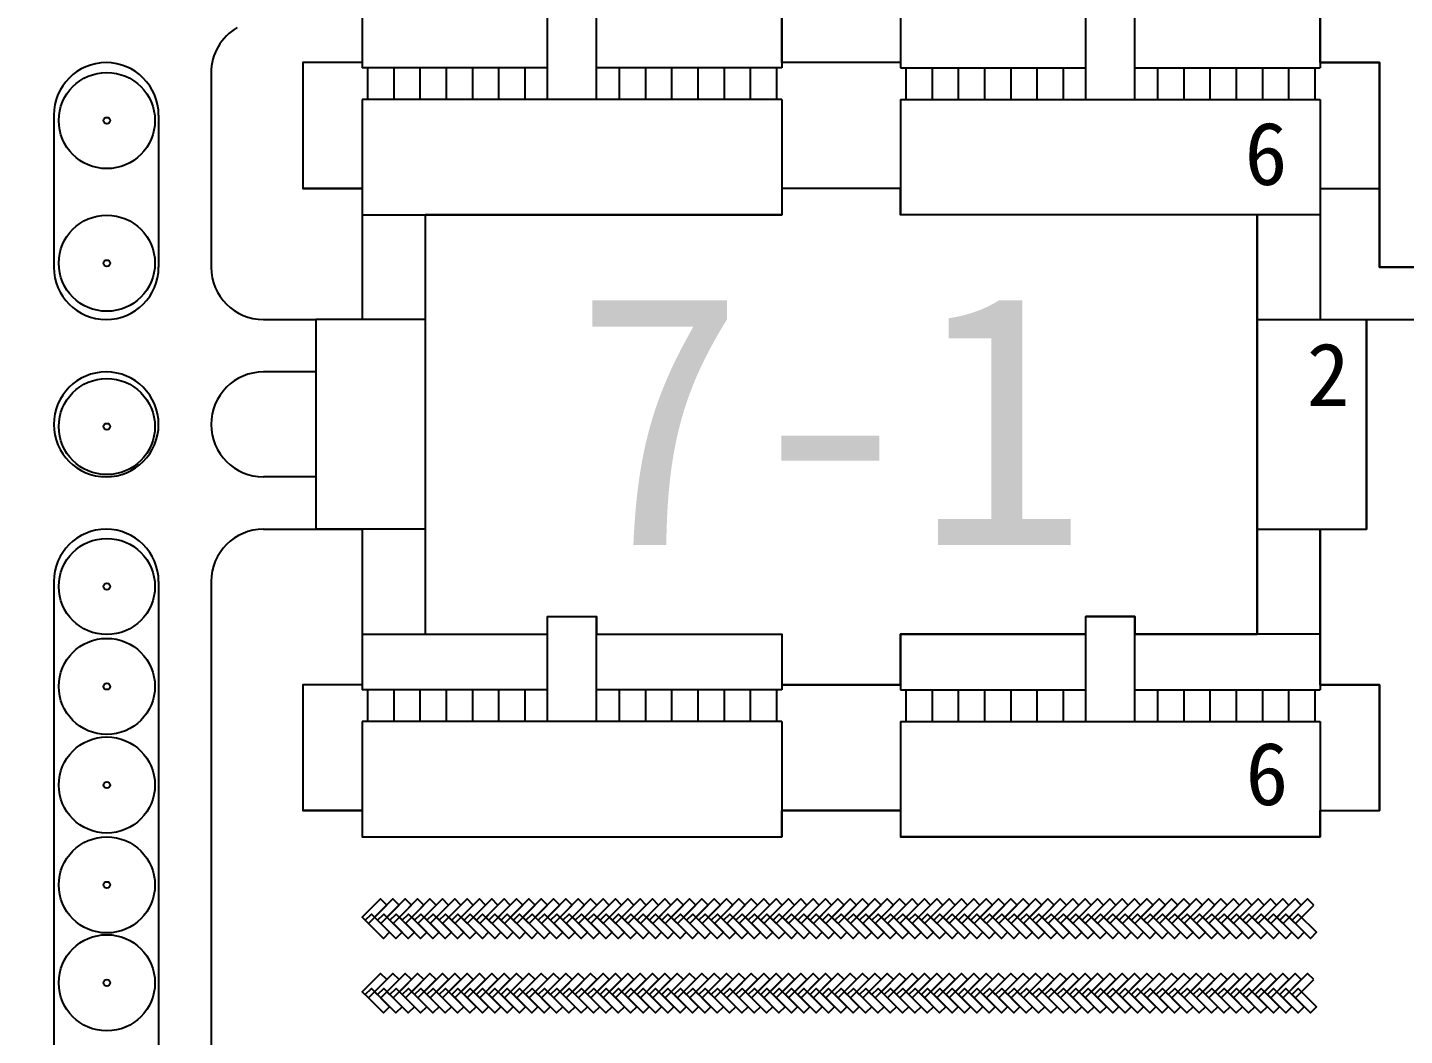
# Model space of a CAD drawing. Extents: x 39009873 to 40242873, y -38938004 to -37205504.
# Drawn here: x 39324697 to 39403473, y -37905311 to -37847631 of the extents above; entities that cross this region are included whole.
import ezdxf

# ---------------------------------------------------------------- set-up
doc = ezdxf.new("R2010")
doc.units = 0
doc.header["$LTSCALE"] = 1000
doc.header["$MEASUREMENT"] = 0
doc.layers.get('0').update_dxf_attribs({"linetype": 'CONTINUOUS'})
for name, color, linetype in [('1-CEG', 220, 'CONTINUOUS'), ('A-FACE', 4, 'CONTINUOUS'), ('PUB_TEXT', 4, 'CONTINUOUS'), ('TREE1', 62, 'CONTINUOUS'), ('人行道', 251, 'CONTINUOUS'), ('地面非机动车', 2, 'CONTINUOUS'), ('建筑屋顶', 2, 'CONTINUOUS'), ('建筑轮廓', 254, 'CONTINUOUS')]:
    doc.layers.add(name, color=color, linetype=linetype)
doc.styles.add('-黑体', font='SIMHEI.TTF')

# ---------------------------------------------------------------- blocks, each defined once
blk = doc.blocks.new('333')
at = {"layer": '建筑屋顶', "linetype": 'Continuous', "ltscale": 10}
for p, q in [((-280647, 1070561), (-277847, 1070561)), ((-280647, 1064561), (-280647, 1070561)), ((-277847, 1064561), (-277847, 1070561)), ((-247047, 1070561), (-249847, 1070561)), ((-249847, 1064561), (-249847, 1070561)), ((-247047, 1064561), (-247047, 1070561)), ((-291247, 1069561), (-280647, 1069561)), ((-291247, 1069561), (-291247, 1066361)), ((-277847, 1069561), (-267247, 1069561)), ((-267247, 1069561), (-267247, 1066361)), ((-249847, 1069561), (-260447, 1069561)), ((-260447, 1069561), (-260447, 1066361)), ((-236447, 1069561), (-247047, 1069561)), ((-236447, 1069561), (-236447, 1066361)), ((-294647, 1066661), (-294647, 1059461)), ((-291247, 1066661), (-294647, 1066661)), ((-260447, 1066661), (-267247, 1066661)), ((-236447, 1066661), (-233047, 1066661)), ((-233047, 1066661), (-233047, 1059461)), ((-280647, 1066361), (-291247, 1066361)), ((-290947, 1066361), (-290947, 1064561)), ((-289447, 1066361), (-289447, 1064561)), ((-287947, 1066361), (-287947, 1064561)), ((-286447, 1066361), (-286447, 1064561)), ((-284947, 1066361), (-284947, 1064561)), ((-283447, 1066361), (-283447, 1064561)), ((-281947, 1066361), (-281947, 1064561)), ((-267247, 1066361), (-277847, 1066361)), ((-276547, 1066361), (-276547, 1064561)), ((-275047, 1066361), (-275047, 1064561)), ((-273547, 1066361), (-273547, 1064561)), ((-272047, 1066361), (-272047, 1064561)), ((-270547, 1066361), (-270547, 1064561)), ((-269047, 1066361), (-269047, 1064561)), ((-267547, 1066361), (-267547, 1064561)), ((-260447, 1066361), (-249847, 1066361)), ((-260147, 1066361), (-260147, 1064561)), ((-258647, 1066361), (-258647, 1064561)), ((-257147, 1066361), (-257147, 1064561)), ((-255647, 1066361), (-255647, 1064561)), ((-254147, 1066361), (-254147, 1064561)), ((-252647, 1066361), (-252647, 1064561)), ((-251147, 1066361), (-251147, 1064561)), ((-247047, 1066361), (-236447, 1066361)), ((-245747, 1066361), (-245747, 1064561)), ((-244247, 1066361), (-244247, 1064561)), ((-242747, 1066361), (-242747, 1064561)), ((-241247, 1066361), (-241247, 1064561)), ((-239747, 1066361), (-239747, 1064561)), ((-238247, 1066361), (-238247, 1064561)), ((-236747, 1066361), (-236747, 1064561)), ((-267247, 1064561), (-291247, 1064561)), ((-291247, 1064561), (-291247, 1051961)), ((-267247, 1064561), (-267247, 1057961)), ((-260447, 1064561), (-236447, 1064561)), ((-260447, 1064561), (-260447, 1057961)), ((-236447, 1064561), (-236447, 1051961)), ((-291247, 1059461), (-294647, 1059461)), ((-260447, 1059461), (-267247, 1059461)), ((-236447, 1059461), (-233047, 1059461)), ((-291247, 1057961), (-267247, 1057961)), ((-287647, 1057961), (-287647, 1033961)), ((-236447, 1057961), (-260447, 1057961)), ((-240047, 1057961), (-240047, 1033961)), ((-293897, 1051961), (-293897, 1039961)), ((-287647, 1051961), (-293897, 1051961)), ((-240047, 1051961), (-233797, 1051961)), ((-233797, 1051961), (-233797, 1039961)), ((-287647, 1039961), (-293897, 1039961)), ((-291247, 1039961), (-291247, 1030761)), ((-240047, 1039961), (-233797, 1039961)), ((-236447, 1039961), (-236447, 1030761)), ((-280647, 1034961), (-277847, 1034961)), ((-280647, 1028961), (-280647, 1034961)), ((-277847, 1028961), (-277847, 1034961)), ((-247047, 1034961), (-249847, 1034961)), ((-249847, 1028961), (-249847, 1034961)), ((-247047, 1028961), (-247047, 1034961)), ((-291247, 1033961), (-280647, 1033961)), ((-277847, 1033961), (-267247, 1033961)), ((-267247, 1033961), (-267247, 1030761)), ((-249847, 1033961), (-260447, 1033961)), ((-260447, 1033961), (-260447, 1030761)), ((-236447, 1033961), (-247047, 1033961)), ((-294647, 1031061), (-294647, 1023861)), ((-291247, 1031061), (-294647, 1031061)), ((-280647, 1030761), (-291247, 1030761)), ((-290947, 1030761), (-290947, 1028961)), ((-289447, 1030761), (-289447, 1028961)), ((-287947, 1030761), (-287947, 1028961)), ((-286447, 1030761), (-286447, 1028961)), ((-284947, 1030761), (-284947, 1028961)), ((-283447, 1030761), (-283447, 1028961)), ((-281947, 1030761), (-281947, 1028961)), ((-267247, 1030761), (-277847, 1030761)), ((-276547, 1030761), (-276547, 1028961)), ((-275047, 1030761), (-275047, 1028961)), ((-273547, 1030761), (-273547, 1028961)), ((-272047, 1030761), (-272047, 1028961)), ((-270547, 1030761), (-270547, 1028961)), ((-269047, 1030761), (-269047, 1028961)), ((-267547, 1030761), (-267547, 1028961)), ((-260447, 1031061), (-267247, 1031061)), ((-260447, 1030761), (-249847, 1030761)), ((-260147, 1030761), (-260147, 1028961)), ((-258647, 1030761), (-258647, 1028961)), ((-257147, 1030761), (-257147, 1028961)), ((-255647, 1030761), (-255647, 1028961)), ((-254147, 1030761), (-254147, 1028961)), ((-252647, 1030761), (-252647, 1028961)), ((-251147, 1030761), (-251147, 1028961)), ((-247047, 1030761), (-236447, 1030761)), ((-245747, 1030761), (-245747, 1028961)), ((-244247, 1030761), (-244247, 1028961)), ((-242747, 1030761), (-242747, 1028961)), ((-241247, 1030761), (-241247, 1028961)), ((-239747, 1030761), (-239747, 1028961)), ((-238247, 1030761), (-238247, 1028961)), ((-236747, 1030761), (-236747, 1028961)), ((-236447, 1031061), (-233047, 1031061)), ((-233047, 1031061), (-233047, 1023861)), ((-267247, 1028961), (-291247, 1028961)), ((-291247, 1028961), (-291247, 1022361)), ((-267247, 1028961), (-267247, 1022361)), ((-260447, 1028961), (-236447, 1028961)), ((-260447, 1028961), (-260447, 1022361)), ((-236447, 1028961), (-236447, 1022361)), ((-291247, 1023861), (-294647, 1023861)), ((-260447, 1023861), (-267247, 1023861)), ((-236447, 1023861), (-233047, 1023861)), ((-291247, 1022361), (-267247, 1022361)), ((-236447, 1022361), (-260447, 1022361))]:
    blk.add_line(p, q, dxfattribs=at)
blk = doc.blocks.new('sihwie')
at = {"layer": '建筑屋顶'}
for p, q in [((487213, 1085836), (487213, 1076735)), ((490213, 1085836), (490213, 1074777)), ((445419, 1056461), (445419, 1051961)), ((445419, 1051961), (456943, 1051961)), ((444669, 1048961), (458495, 1048961))]:
    blk.add_line(p, q, dxfattribs=at)
for radius, start, end in [(76500, 114.48546, 144.11068), (73500, 112.98953, 145.29632)]:
    blk.add_arc((518919, 1007115), radius, start, end, dxfattribs=at)
blk = doc.blocks.new('sdji')
at = {"linetype": 'Continuous', "ltscale": 10}
for radius in [2750, 184]:
    blk.add_circle((512091, 867961), radius, dxfattribs=at)

msp = doc.modelspace()

# ---------------------------------------------------------------- linework, layer by layer
at = {"layer": '人行道'}
for p, q in [((39335197, -37850230), (39335197, -37861341)), ((39326197, -37852641), (39326197, -37861341)), ((39332197, -37852641), (39332197, -37861341)), ((39329197, -37864341), (39329197, -37864341)), ((39338197, -37864341), (39341197, -37864341)), ((39329197, -37867341), (39329197, -37867341)), ((39341197, -37867341), (39338197, -37867341)), ((39326197, -37870341), (39326197, -37870341)), ((39332197, -37870341), (39332197, -37870341)), ((39335197, -37870341), (39335197, -37870341)), ((39329197, -37873341), (39329197, -37873341)), ((39341197, -37873341), (39338197, -37873341)), ((39329197, -37876341), (39329197, -37876341)), ((39338197, -37876341), (39341197, -37876341)), ((39326197, -37879341), (39326197, -37932541)), ((39332197, -37879341), (39332197, -37932541)), ((39335197, -37879341), (39335197, -37932541))]:
    msp.add_line(p, q, dxfattribs=at)
for centre, radius, start, end in [((39329197, -37834641), 15000, 270, 270), ((39338197, -37850230), 3000, 120, 180), ((39329197, -37852641), 3000, 90, 180), ((39329197, -37852641), 3000, 0, 90), ((39329197, -37861341), 3000, 180, 270), ((39329197, -37861341), 3000, 270, 0), ((39338197, -37861341), 3000, 180, 270), ((39329197, -37870341), 3000, 90, 180), ((39329197, -37870341), 3000, 0, 90), ((39338197, -37870341), 3000, 90, 180), ((39329197, -37870341), 3000, 180, 270), ((39329197, -37870341), 3000, 270, 0), ((39338197, -37870341), 3000, 180, 270), ((39329197, -37879341), 3000, 90, 180), ((39329197, -37879341), 3000, 0, 90), ((39338197, -37879341), 3000, 90, 180)]:
    msp.add_arc(centre, radius, start, end, dxfattribs=at)
at = {"layer": '地面非机动车', "linetype": 'Continuous', "ltscale": 10}
for points in [[(39345247, -37897855), (39344893, -37897501), (39343847, -37898548), (39344200, -37898901)], [(39345954, -37897855), (39345600, -37897501), (39344554, -37898548), (39344907, -37898901)], [(39346661, -37897855), (39346307, -37897501), (39345261, -37898548), (39345614, -37898901)], [(39347368, -37897855), (39347014, -37897501), (39345968, -37898548), (39346321, -37898901)], [(39348075, -37897855), (39347721, -37897501), (39346675, -37898548), (39347029, -37898901)], [(39348782, -37897855), (39348429, -37897501), (39347382, -37898548), (39347736, -37898901)], [(39349489, -37897855), (39349136, -37897501), (39348089, -37898548), (39348443, -37898901)], [(39350196, -37897855), (39349843, -37897501), (39348796, -37898548), (39349150, -37898901)], [(39350903, -37897855), (39350550, -37897501), (39349503, -37898548), (39349857, -37898901)], [(39351610, -37897855), (39351257, -37897501), (39350210, -37898548), (39350564, -37898901)], [(39352318, -37897855), (39351964, -37897501), (39350918, -37898548), (39351271, -37898901)], [(39353025, -37897855), (39352671, -37897501), (39351625, -37898548), (39351978, -37898901)], [(39353732, -37897855), (39353378, -37897501), (39352332, -37898548), (39352685, -37898901)], [(39354439, -37897855), (39354085, -37897501), (39353039, -37898548), (39353392, -37898901)], [(39355146, -37897855), (39354792, -37897501), (39353746, -37898548), (39354100, -37898901)], [(39355146, -37897855), (39354792, -37897501), (39353746, -37898548), (39354100, -37898901)], [(39355853, -37897855), (39355500, -37897501), (39354453, -37898548), (39354807, -37898901)], [(39356560, -37897855), (39356207, -37897501), (39355160, -37898548), (39355514, -37898901)], [(39357267, -37897855), (39356914, -37897501), (39355867, -37898548), (39356221, -37898901)], [(39357974, -37897855), (39357621, -37897501), (39356574, -37898548), (39356928, -37898901)], [(39358682, -37897855), (39358328, -37897501), (39357282, -37898548), (39357635, -37898901)], [(39359389, -37897855), (39359035, -37897501), (39357989, -37898548), (39358342, -37898901)], [(39360096, -37897855), (39359742, -37897501), (39358696, -37898548), (39359049, -37898901)], [(39360803, -37897855), (39360449, -37897501), (39359403, -37898548), (39359756, -37898901)], [(39361510, -37897855), (39361156, -37897501), (39360110, -37898548), (39360464, -37898901)], [(39362217, -37897855), (39361864, -37897501), (39360817, -37898548), (39361171, -37898901)], [(39362924, -37897855), (39362571, -37897501), (39361524, -37898548), (39361878, -37898901)], [(39363631, -37897855), (39363278, -37897501), (39362231, -37898548), (39362585, -37898901)], [(39364338, -37897855), (39363985, -37897501), (39362938, -37898548), (39363292, -37898901)], [(39364338, -37897855), (39363985, -37897501), (39362938, -37898548), (39363292, -37898901)], [(39365046, -37897855), (39364692, -37897501), (39363646, -37898548), (39363999, -37898901)], [(39365753, -37897855), (39365399, -37897501), (39364353, -37898548), (39364706, -37898901)], [(39366460, -37897855), (39366106, -37897501), (39365060, -37898548), (39365413, -37898901)], [(39367167, -37897855), (39366813, -37897501), (39365767, -37898548), (39366120, -37898901)], [(39367874, -37897855), (39367520, -37897501), (39366474, -37898548), (39366828, -37898901)], [(39368581, -37897855), (39368228, -37897501), (39367181, -37898548), (39367535, -37898901)], [(39369288, -37897855), (39368935, -37897501), (39367888, -37898548), (39368242, -37898901)], [(39369995, -37897855), (39369642, -37897501), (39368595, -37898548), (39368949, -37898901)], [(39370702, -37897855), (39370349, -37897501), (39369302, -37898548), (39369656, -37898901)], [(39371409, -37897855), (39371056, -37897501), (39370009, -37898548), (39370363, -37898901)], [(39372117, -37897855), (39371763, -37897501), (39370717, -37898548), (39371070, -37898901)], [(39372824, -37897855), (39372470, -37897501), (39371424, -37898548), (39371777, -37898901)], [(39373531, -37897855), (39373177, -37897501), (39372131, -37898548), (39372484, -37898901)], [(39373531, -37897855), (39373177, -37897501), (39372131, -37898548), (39372484, -37898901)], [(39374238, -37897855), (39373884, -37897501), (39372838, -37898548), (39373191, -37898901)], [(39374945, -37897855), (39374591, -37897501), (39373545, -37898548), (39373899, -37898901)], [(39375652, -37897855), (39375299, -37897501), (39374252, -37898548), (39374606, -37898901)], [(39376359, -37897855), (39376006, -37897501), (39374959, -37898548), (39375313, -37898901)], [(39377066, -37897855), (39376713, -37897501), (39375666, -37898548), (39376020, -37898901)], [(39377773, -37897855), (39377420, -37897501), (39376373, -37898548), (39376727, -37898901)], [(39378481, -37897855), (39378127, -37897501), (39377081, -37898548), (39377434, -37898901)], [(39379188, -37897855), (39378834, -37897501), (39377788, -37898548), (39378141, -37898901)], [(39379895, -37897855), (39379541, -37897501), (39378495, -37898548), (39378848, -37898901)], [(39380602, -37897855), (39380248, -37897501), (39379202, -37898548), (39379555, -37898901)], [(39381309, -37897855), (39380955, -37897501), (39379909, -37898548), (39380263, -37898901)], [(39382016, -37897855), (39381663, -37897501), (39380616, -37898548), (39380970, -37898901)], [(39382723, -37897855), (39382370, -37897501), (39381323, -37898548), (39381677, -37898901)], [(39382723, -37897855), (39382370, -37897501), (39381323, -37898548), (39381677, -37898901)], [(39383430, -37897855), (39383077, -37897501), (39382030, -37898548), (39382384, -37898901)], [(39384137, -37897855), (39383784, -37897501), (39382737, -37898548), (39383091, -37898901)], [(39384845, -37897855), (39384491, -37897501), (39383445, -37898548), (39383798, -37898901)], [(39385552, -37897855), (39385198, -37897501), (39384152, -37898548), (39384505, -37898901)], [(39386259, -37897855), (39385905, -37897501), (39384859, -37898548), (39385212, -37898901)], [(39386966, -37897855), (39386612, -37897501), (39385566, -37898548), (39385919, -37898901)], [(39387673, -37897855), (39387319, -37897501), (39386273, -37898548), (39386626, -37898901)], [(39388380, -37897855), (39388026, -37897501), (39386980, -37898548), (39387334, -37898901)], [(39389087, -37897855), (39388734, -37897501), (39387687, -37898548), (39388041, -37898901)], [(39389794, -37897855), (39389441, -37897501), (39388394, -37898548), (39388748, -37898901)], [(39390501, -37897855), (39390148, -37897501), (39389101, -37898548), (39389455, -37898901)], [(39391208, -37897855), (39390855, -37897501), (39389808, -37898548), (39390162, -37898901)], [(39391916, -37897855), (39391562, -37897501), (39390516, -37898548), (39390869, -37898901)], [(39392623, -37897855), (39392269, -37897501), (39391223, -37898548), (39391576, -37898901)], [(39393330, -37897855), (39392976, -37897501), (39391930, -37898548), (39392283, -37898901)], [(39394037, -37897855), (39393683, -37897501), (39392637, -37898548), (39392990, -37898901)], [(39394744, -37897855), (39394390, -37897501), (39393344, -37898548), (39393698, -37898901)], [(39395451, -37897855), (39395098, -37897501), (39394051, -37898548), (39394405, -37898901)], [(39396158, -37897855), (39395805, -37897501), (39394758, -37898548), (39395112, -37898901)], [(39396865, -37897855), (39396512, -37897501), (39395465, -37898548), (39395819, -37898901)], [(39397572, -37897855), (39397219, -37897501), (39396172, -37898548), (39396526, -37898901)], [(39398280, -37897855), (39397926, -37897501), (39396880, -37898548), (39397233, -37898901)], [(39344014, -37898715), (39344367, -37898361), (39345414, -37899408), (39345060, -37899761)], [(39344721, -37898715), (39345074, -37898361), (39346121, -37899408), (39345767, -37899761)], [(39345428, -37898715), (39345781, -37898361), (39346828, -37899408), (39346474, -37899761)], [(39346135, -37898715), (39346489, -37898361), (39347535, -37899408), (39347181, -37899761)], [(39346842, -37898715), (39347196, -37898361), (39348242, -37899408), (39347889, -37899761)], [(39347549, -37898715), (39347903, -37898361), (39348949, -37899408), (39348596, -37899761)], [(39348256, -37898715), (39348610, -37898361), (39349656, -37899408), (39349303, -37899761)], [(39348963, -37898715), (39349317, -37898361), (39350363, -37899408), (39350010, -37899761)], [(39349670, -37898715), (39350024, -37898361), (39351070, -37899408), (39350717, -37899761)], [(39350378, -37898715), (39350731, -37898361), (39351778, -37899408), (39351424, -37899761)], [(39351085, -37898715), (39351438, -37898361), (39352485, -37899408), (39352131, -37899761)], [(39351792, -37898715), (39352145, -37898361), (39353192, -37899408), (39352838, -37899761)], [(39352499, -37898715), (39352852, -37898361), (39353899, -37899408), (39353545, -37899761)], [(39353206, -37898715), (39353560, -37898361), (39354606, -37899408), (39354252, -37899761)], [(39353913, -37898715), (39354267, -37898361), (39355313, -37899408), (39354960, -37899761)], [(39354620, -37898715), (39354974, -37898361), (39356020, -37899408), (39355667, -37899761)], [(39355327, -37898715), (39355681, -37898361), (39356727, -37899408), (39356374, -37899761)], [(39356034, -37898715), (39356388, -37898361), (39357434, -37899408), (39357081, -37899761)], [(39356742, -37898715), (39357095, -37898361), (39358142, -37899408), (39357788, -37899761)], [(39357449, -37898715), (39357802, -37898361), (39358849, -37899408), (39358495, -37899761)], [(39358156, -37898715), (39358509, -37898361), (39359556, -37899408), (39359202, -37899761)], [(39358863, -37898715), (39359216, -37898361), (39360263, -37899408), (39359909, -37899761)], [(39359570, -37898715), (39359924, -37898361), (39360970, -37899408), (39360616, -37899761)], [(39360277, -37898715), (39360631, -37898361), (39361677, -37899408), (39361324, -37899761)], [(39360984, -37898715), (39361338, -37898361), (39362384, -37899408), (39362031, -37899761)], [(39361691, -37898715), (39362045, -37898361), (39363091, -37899408), (39362738, -37899761)], [(39362398, -37898715), (39362752, -37898361), (39363798, -37899408), (39363445, -37899761)], [(39363106, -37898715), (39363459, -37898361), (39364506, -37899408), (39364152, -37899761)], [(39363813, -37898715), (39364166, -37898361), (39365213, -37899408), (39364859, -37899761)], [(39364520, -37898715), (39364873, -37898361), (39365920, -37899408), (39365566, -37899761)], [(39365227, -37898715), (39365580, -37898361), (39366627, -37899408), (39366273, -37899761)], [(39365934, -37898715), (39366288, -37898361), (39367334, -37899408), (39366980, -37899761)], [(39366641, -37898715), (39366995, -37898361), (39368041, -37899408), (39367688, -37899761)], [(39367348, -37898715), (39367702, -37898361), (39368748, -37899408), (39368395, -37899761)], [(39368055, -37898715), (39368409, -37898361), (39369455, -37899408), (39369102, -37899761)], [(39368762, -37898715), (39369116, -37898361), (39370162, -37899408), (39369809, -37899761)], [(39369469, -37898715), (39369823, -37898361), (39370869, -37899408), (39370516, -37899761)], [(39370177, -37898715), (39370530, -37898361), (39371577, -37899408), (39371223, -37899761)], [(39370884, -37898715), (39371237, -37898361), (39372284, -37899408), (39371930, -37899761)], [(39371591, -37898715), (39371944, -37898361), (39372991, -37899408), (39372637, -37899761)], [(39372298, -37898715), (39372651, -37898361), (39373698, -37899408), (39373344, -37899761)], [(39373005, -37898715), (39373359, -37898361), (39374405, -37899408), (39374051, -37899761)], [(39373712, -37898715), (39374066, -37898361), (39375112, -37899408), (39374759, -37899761)], [(39374419, -37898715), (39374773, -37898361), (39375819, -37899408), (39375466, -37899761)], [(39375126, -37898715), (39375480, -37898361), (39376526, -37899408), (39376173, -37899761)], [(39375833, -37898715), (39376187, -37898361), (39377233, -37899408), (39376880, -37899761)], [(39376541, -37898715), (39376894, -37898361), (39377941, -37899408), (39377587, -37899761)], [(39377248, -37898715), (39377601, -37898361), (39378648, -37899408), (39378294, -37899761)], [(39377955, -37898715), (39378308, -37898361), (39379355, -37899408), (39379001, -37899761)], [(39378662, -37898715), (39379015, -37898361), (39380062, -37899408), (39379708, -37899761)], [(39379369, -37898715), (39379723, -37898361), (39380769, -37899408), (39380415, -37899761)], [(39380076, -37898715), (39380430, -37898361), (39381476, -37899408), (39381123, -37899761)], [(39380783, -37898715), (39381137, -37898361), (39382183, -37899408), (39381830, -37899761)], [(39381490, -37898715), (39381844, -37898361), (39382890, -37899408), (39382537, -37899761)], [(39382197, -37898715), (39382551, -37898361), (39383597, -37899408), (39383244, -37899761)], [(39382905, -37898715), (39383258, -37898361), (39384305, -37899408), (39383951, -37899761)], [(39383612, -37898715), (39383965, -37898361), (39385012, -37899408), (39384658, -37899761)], [(39384319, -37898715), (39384672, -37898361), (39385719, -37899408), (39385365, -37899761)], [(39385026, -37898715), (39385379, -37898361), (39386426, -37899408), (39386072, -37899761)], [(39385733, -37898715), (39386086, -37898361), (39387133, -37899408), (39386779, -37899761)], [(39386440, -37898715), (39386794, -37898361), (39387840, -37899408), (39387486, -37899761)], [(39387147, -37898715), (39387501, -37898361), (39388547, -37899408), (39388194, -37899761)], [(39387854, -37898715), (39388208, -37898361), (39389254, -37899408), (39388901, -37899761)], [(39388561, -37898715), (39388915, -37898361), (39389961, -37899408), (39389608, -37899761)], [(39389268, -37898715), (39389622, -37898361), (39390668, -37899408), (39390315, -37899761)], [(39389976, -37898715), (39390329, -37898361), (39391376, -37899408), (39391022, -37899761)], [(39390683, -37898715), (39391036, -37898361), (39392083, -37899408), (39391729, -37899761)], [(39391390, -37898715), (39391743, -37898361), (39392790, -37899408), (39392436, -37899761)], [(39392097, -37898715), (39392450, -37898361), (39393497, -37899408), (39393143, -37899761)], [(39392804, -37898715), (39393158, -37898361), (39394204, -37899408), (39393850, -37899761)], [(39393511, -37898715), (39393865, -37898361), (39394911, -37899408), (39394558, -37899761)], [(39394218, -37898715), (39394572, -37898361), (39395618, -37899408), (39395265, -37899761)], [(39394925, -37898715), (39395279, -37898361), (39396325, -37899408), (39395972, -37899761)], [(39395632, -37898715), (39395986, -37898361), (39397032, -37899408), (39396679, -37899761)], [(39396340, -37898715), (39396693, -37898361), (39397740, -37899408), (39397386, -37899761)], [(39397047, -37898715), (39397400, -37898361), (39398447, -37899408), (39398093, -37899761)], [(39345247, -37902115), (39344893, -37901761), (39343847, -37902808), (39344200, -37903161)], [(39345954, -37902115), (39345600, -37901761), (39344554, -37902808), (39344907, -37903161)], [(39346661, -37902115), (39346307, -37901761), (39345261, -37902808), (39345614, -37903161)], [(39347368, -37902115), (39347014, -37901761), (39345968, -37902808), (39346321, -37903161)], [(39348075, -37902115), (39347721, -37901761), (39346675, -37902808), (39347029, -37903161)], [(39348782, -37902115), (39348429, -37901761), (39347382, -37902808), (39347736, -37903161)], [(39349489, -37902115), (39349136, -37901761), (39348089, -37902808), (39348443, -37903161)], [(39350196, -37902115), (39349843, -37901761), (39348796, -37902808), (39349150, -37903161)], [(39350903, -37902115), (39350550, -37901761), (39349503, -37902808), (39349857, -37903161)], [(39351610, -37902115), (39351257, -37901761), (39350210, -37902808), (39350564, -37903161)], [(39352318, -37902115), (39351964, -37901761), (39350918, -37902808), (39351271, -37903161)], [(39353025, -37902115), (39352671, -37901761), (39351625, -37902808), (39351978, -37903161)], [(39353732, -37902115), (39353378, -37901761), (39352332, -37902808), (39352685, -37903161)], [(39354439, -37902115), (39354085, -37901761), (39353039, -37902808), (39353392, -37903161)], [(39355146, -37902115), (39354792, -37901761), (39353746, -37902808), (39354100, -37903161)], [(39355146, -37902115), (39354792, -37901761), (39353746, -37902808), (39354100, -37903161)], [(39355853, -37902115), (39355500, -37901761), (39354453, -37902808), (39354807, -37903161)], [(39356560, -37902115), (39356207, -37901761), (39355160, -37902808), (39355514, -37903161)], [(39357267, -37902115), (39356914, -37901761), (39355867, -37902808), (39356221, -37903161)], [(39357974, -37902115), (39357621, -37901761), (39356574, -37902808), (39356928, -37903161)], [(39358682, -37902115), (39358328, -37901761), (39357282, -37902808), (39357635, -37903161)], [(39359389, -37902115), (39359035, -37901761), (39357989, -37902808), (39358342, -37903161)], [(39360096, -37902115), (39359742, -37901761), (39358696, -37902808), (39359049, -37903161)], [(39360803, -37902115), (39360449, -37901761), (39359403, -37902808), (39359756, -37903161)], [(39361510, -37902115), (39361156, -37901761), (39360110, -37902808), (39360464, -37903161)], [(39362217, -37902115), (39361864, -37901761), (39360817, -37902808), (39361171, -37903161)], [(39362924, -37902115), (39362571, -37901761), (39361524, -37902808), (39361878, -37903161)], [(39363631, -37902115), (39363278, -37901761), (39362231, -37902808), (39362585, -37903161)], [(39364338, -37902115), (39363985, -37901761), (39362938, -37902808), (39363292, -37903161)], [(39364338, -37902115), (39363985, -37901761), (39362938, -37902808), (39363292, -37903161)], [(39365046, -37902115), (39364692, -37901761), (39363646, -37902808), (39363999, -37903161)], [(39365753, -37902115), (39365399, -37901761), (39364353, -37902808), (39364706, -37903161)], [(39366460, -37902115), (39366106, -37901761), (39365060, -37902808), (39365413, -37903161)], [(39367167, -37902115), (39366813, -37901761), (39365767, -37902808), (39366120, -37903161)], [(39367874, -37902115), (39367520, -37901761), (39366474, -37902808), (39366828, -37903161)], [(39368581, -37902115), (39368228, -37901761), (39367181, -37902808), (39367535, -37903161)], [(39369288, -37902115), (39368935, -37901761), (39367888, -37902808), (39368242, -37903161)], [(39369995, -37902115), (39369642, -37901761), (39368595, -37902808), (39368949, -37903161)], [(39370702, -37902115), (39370349, -37901761), (39369302, -37902808), (39369656, -37903161)], [(39371409, -37902115), (39371056, -37901761), (39370009, -37902808), (39370363, -37903161)], [(39372117, -37902115), (39371763, -37901761), (39370717, -37902808), (39371070, -37903161)], [(39372824, -37902115), (39372470, -37901761), (39371424, -37902808), (39371777, -37903161)], [(39373531, -37902115), (39373177, -37901761), (39372131, -37902808), (39372484, -37903161)], [(39373531, -37902115), (39373177, -37901761), (39372131, -37902808), (39372484, -37903161)], [(39374238, -37902115), (39373884, -37901761), (39372838, -37902808), (39373191, -37903161)], [(39374945, -37902115), (39374591, -37901761), (39373545, -37902808), (39373899, -37903161)], [(39375652, -37902115), (39375299, -37901761), (39374252, -37902808), (39374606, -37903161)], [(39376359, -37902115), (39376006, -37901761), (39374959, -37902808), (39375313, -37903161)], [(39377066, -37902115), (39376713, -37901761), (39375666, -37902808), (39376020, -37903161)], [(39377773, -37902115), (39377420, -37901761), (39376373, -37902808), (39376727, -37903161)], [(39378481, -37902115), (39378127, -37901761), (39377081, -37902808), (39377434, -37903161)], [(39379188, -37902115), (39378834, -37901761), (39377788, -37902808), (39378141, -37903161)], [(39379895, -37902115), (39379541, -37901761), (39378495, -37902808), (39378848, -37903161)], [(39380602, -37902115), (39380248, -37901761), (39379202, -37902808), (39379555, -37903161)], [(39381309, -37902115), (39380955, -37901761), (39379909, -37902808), (39380263, -37903161)], [(39382016, -37902115), (39381663, -37901761), (39380616, -37902808), (39380970, -37903161)], [(39382723, -37902115), (39382370, -37901761), (39381323, -37902808), (39381677, -37903161)], [(39382723, -37902115), (39382370, -37901761), (39381323, -37902808), (39381677, -37903161)], [(39383430, -37902115), (39383077, -37901761), (39382030, -37902808), (39382384, -37903161)], [(39384137, -37902115), (39383784, -37901761), (39382737, -37902808), (39383091, -37903161)], [(39384845, -37902115), (39384491, -37901761), (39383445, -37902808), (39383798, -37903161)], [(39385552, -37902115), (39385198, -37901761), (39384152, -37902808), (39384505, -37903161)], [(39386259, -37902115), (39385905, -37901761), (39384859, -37902808), (39385212, -37903161)], [(39386966, -37902115), (39386612, -37901761), (39385566, -37902808), (39385919, -37903161)], [(39387673, -37902115), (39387319, -37901761), (39386273, -37902808), (39386626, -37903161)], [(39388380, -37902115), (39388026, -37901761), (39386980, -37902808), (39387334, -37903161)], [(39389087, -37902115), (39388734, -37901761), (39387687, -37902808), (39388041, -37903161)], [(39389794, -37902115), (39389441, -37901761), (39388394, -37902808), (39388748, -37903161)], [(39390501, -37902115), (39390148, -37901761), (39389101, -37902808), (39389455, -37903161)], [(39391208, -37902115), (39390855, -37901761), (39389808, -37902808), (39390162, -37903161)], [(39391916, -37902115), (39391562, -37901761), (39390516, -37902808), (39390869, -37903161)], [(39392623, -37902115), (39392269, -37901761), (39391223, -37902808), (39391576, -37903161)], [(39393330, -37902115), (39392976, -37901761), (39391930, -37902808), (39392283, -37903161)], [(39394037, -37902115), (39393683, -37901761), (39392637, -37902808), (39392990, -37903161)], [(39394744, -37902115), (39394390, -37901761), (39393344, -37902808), (39393698, -37903161)], [(39395451, -37902115), (39395098, -37901761), (39394051, -37902808), (39394405, -37903161)], [(39396158, -37902115), (39395805, -37901761), (39394758, -37902808), (39395112, -37903161)], [(39396865, -37902115), (39396512, -37901761), (39395465, -37902808), (39395819, -37903161)], [(39397572, -37902115), (39397219, -37901761), (39396172, -37902808), (39396526, -37903161)], [(39398280, -37902115), (39397926, -37901761), (39396880, -37902808), (39397233, -37903161)], [(39344014, -37902975), (39344367, -37902621), (39345414, -37903668), (39345060, -37904021)], [(39344721, -37902975), (39345074, -37902621), (39346121, -37903668), (39345767, -37904021)], [(39345428, -37902975), (39345781, -37902621), (39346828, -37903668), (39346474, -37904021)], [(39346135, -37902975), (39346489, -37902621), (39347535, -37903668), (39347181, -37904021)], [(39346842, -37902975), (39347196, -37902621), (39348242, -37903668), (39347889, -37904021)], [(39347549, -37902975), (39347903, -37902621), (39348949, -37903668), (39348596, -37904021)], [(39348256, -37902975), (39348610, -37902621), (39349656, -37903668), (39349303, -37904021)], [(39348963, -37902975), (39349317, -37902621), (39350363, -37903668), (39350010, -37904021)], [(39349670, -37902975), (39350024, -37902621), (39351070, -37903668), (39350717, -37904021)], [(39350378, -37902975), (39350731, -37902621), (39351778, -37903668), (39351424, -37904021)], [(39351085, -37902975), (39351438, -37902621), (39352485, -37903668), (39352131, -37904021)], [(39351792, -37902975), (39352145, -37902621), (39353192, -37903668), (39352838, -37904021)], [(39352499, -37902975), (39352852, -37902621), (39353899, -37903668), (39353545, -37904021)], [(39353206, -37902975), (39353560, -37902621), (39354606, -37903668), (39354252, -37904021)], [(39353913, -37902975), (39354267, -37902621), (39355313, -37903668), (39354960, -37904021)], [(39354620, -37902975), (39354974, -37902621), (39356020, -37903668), (39355667, -37904021)], [(39355327, -37902975), (39355681, -37902621), (39356727, -37903668), (39356374, -37904021)], [(39356034, -37902975), (39356388, -37902621), (39357434, -37903668), (39357081, -37904021)], [(39356742, -37902975), (39357095, -37902621), (39358142, -37903668), (39357788, -37904021)], [(39357449, -37902975), (39357802, -37902621), (39358849, -37903668), (39358495, -37904021)], [(39358156, -37902975), (39358509, -37902621), (39359556, -37903668), (39359202, -37904021)], [(39358863, -37902975), (39359216, -37902621), (39360263, -37903668), (39359909, -37904021)], [(39359570, -37902975), (39359924, -37902621), (39360970, -37903668), (39360616, -37904021)], [(39360277, -37902975), (39360631, -37902621), (39361677, -37903668), (39361324, -37904021)], [(39360984, -37902975), (39361338, -37902621), (39362384, -37903668), (39362031, -37904021)], [(39361691, -37902975), (39362045, -37902621), (39363091, -37903668), (39362738, -37904021)], [(39362398, -37902975), (39362752, -37902621), (39363798, -37903668), (39363445, -37904021)], [(39363106, -37902975), (39363459, -37902621), (39364506, -37903668), (39364152, -37904021)], [(39363813, -37902975), (39364166, -37902621), (39365213, -37903668), (39364859, -37904021)], [(39364520, -37902975), (39364873, -37902621), (39365920, -37903668), (39365566, -37904021)], [(39365227, -37902975), (39365580, -37902621), (39366627, -37903668), (39366273, -37904021)], [(39365934, -37902975), (39366288, -37902621), (39367334, -37903668), (39366980, -37904021)], [(39366641, -37902975), (39366995, -37902621), (39368041, -37903668), (39367688, -37904021)], [(39367348, -37902975), (39367702, -37902621), (39368748, -37903668), (39368395, -37904021)], [(39368055, -37902975), (39368409, -37902621), (39369455, -37903668), (39369102, -37904021)], [(39368762, -37902975), (39369116, -37902621), (39370162, -37903668), (39369809, -37904021)], [(39369469, -37902975), (39369823, -37902621), (39370869, -37903668), (39370516, -37904021)], [(39370177, -37902975), (39370530, -37902621), (39371577, -37903668), (39371223, -37904021)], [(39370884, -37902975), (39371237, -37902621), (39372284, -37903668), (39371930, -37904021)], [(39371591, -37902975), (39371944, -37902621), (39372991, -37903668), (39372637, -37904021)], [(39372298, -37902975), (39372651, -37902621), (39373698, -37903668), (39373344, -37904021)], [(39373005, -37902975), (39373359, -37902621), (39374405, -37903668), (39374051, -37904021)], [(39373712, -37902975), (39374066, -37902621), (39375112, -37903668), (39374759, -37904021)], [(39374419, -37902975), (39374773, -37902621), (39375819, -37903668), (39375466, -37904021)], [(39375126, -37902975), (39375480, -37902621), (39376526, -37903668), (39376173, -37904021)], [(39375833, -37902975), (39376187, -37902621), (39377233, -37903668), (39376880, -37904021)], [(39376541, -37902975), (39376894, -37902621), (39377941, -37903668), (39377587, -37904021)], [(39377248, -37902975), (39377601, -37902621), (39378648, -37903668), (39378294, -37904021)], [(39377955, -37902975), (39378308, -37902621), (39379355, -37903668), (39379001, -37904021)], [(39378662, -37902975), (39379015, -37902621), (39380062, -37903668), (39379708, -37904021)], [(39379369, -37902975), (39379723, -37902621), (39380769, -37903668), (39380415, -37904021)], [(39380076, -37902975), (39380430, -37902621), (39381476, -37903668), (39381123, -37904021)], [(39380783, -37902975), (39381137, -37902621), (39382183, -37903668), (39381830, -37904021)], [(39381490, -37902975), (39381844, -37902621), (39382890, -37903668), (39382537, -37904021)], [(39382197, -37902975), (39382551, -37902621), (39383597, -37903668), (39383244, -37904021)], [(39382905, -37902975), (39383258, -37902621), (39384305, -37903668), (39383951, -37904021)], [(39383612, -37902975), (39383965, -37902621), (39385012, -37903668), (39384658, -37904021)], [(39384319, -37902975), (39384672, -37902621), (39385719, -37903668), (39385365, -37904021)], [(39385026, -37902975), (39385379, -37902621), (39386426, -37903668), (39386072, -37904021)], [(39385733, -37902975), (39386086, -37902621), (39387133, -37903668), (39386779, -37904021)], [(39386440, -37902975), (39386794, -37902621), (39387840, -37903668), (39387486, -37904021)], [(39387147, -37902975), (39387501, -37902621), (39388547, -37903668), (39388194, -37904021)], [(39387854, -37902975), (39388208, -37902621), (39389254, -37903668), (39388901, -37904021)], [(39388561, -37902975), (39388915, -37902621), (39389961, -37903668), (39389608, -37904021)], [(39389268, -37902975), (39389622, -37902621), (39390668, -37903668), (39390315, -37904021)], [(39389976, -37902975), (39390329, -37902621), (39391376, -37903668), (39391022, -37904021)], [(39390683, -37902975), (39391036, -37902621), (39392083, -37903668), (39391729, -37904021)], [(39391390, -37902975), (39391743, -37902621), (39392790, -37903668), (39392436, -37904021)], [(39392097, -37902975), (39392450, -37902621), (39393497, -37903668), (39393143, -37904021)], [(39392804, -37902975), (39393158, -37902621), (39394204, -37903668), (39393850, -37904021)], [(39393511, -37902975), (39393865, -37902621), (39394911, -37903668), (39394558, -37904021)], [(39394218, -37902975), (39394572, -37902621), (39395618, -37903668), (39395265, -37904021)], [(39394925, -37902975), (39395279, -37902621), (39396325, -37903668), (39395972, -37904021)], [(39395632, -37902975), (39395986, -37902621), (39397032, -37903668), (39396679, -37904021)], [(39396340, -37902975), (39396693, -37902621), (39397740, -37903668), (39397386, -37904021)], [(39397047, -37902975), (39397400, -37902621), (39398447, -37903668), (39398093, -37904021)]]:
    msp.add_lwpolyline(points, close=True, dxfattribs=at)
at = {"layer": '建筑轮廓', "ltscale": 10}
for points in [[(39443840, -37836567, 0.129989), (39413570, -37861341), (39402047, -37861341), (39402047, -37849641), (39398647, -37849641), (39398647, -37846741)], [(39343847, -37846741), (39343847, -37849641), (39340447, -37849641), (39340447, -37856841), (39343847, -37856841), (39343847, -37864341), (39341197, -37864341), (39341197, -37876341), (39343847, -37876341), (39343847, -37885241), (39340447, -37885241), (39340447, -37892441), (39343847, -37892441), (39343847, -37893941), (39367847, -37893941), (39367847, -37892441), (39374647, -37892441), (39374647, -37893941), (39398647, -37893941), (39398647, -37892441), (39402047, -37892441), (39402047, -37885241), (39398647, -37885241), (39398647, -37876341), (39401297, -37876341), (39401297, -37864341), (39415122, -37864341, -0.141906)]]:
    msp.add_lwpolyline(points, format="xyb", dxfattribs=at)
for points in [[(39374647, -37846741), (39374647, -37849641), (39367847, -37849641), (39367847, -37846741)], [(39347447, -37858341), (39347447, -37882341), (39354447, -37882341), (39354447, -37881341), (39357247, -37881341), (39357247, -37882341), (39367847, -37882341), (39367847, -37885241), (39374647, -37885241), (39374647, -37882341), (39385247, -37882341), (39385247, -37881341), (39388047, -37881341), (39388047, -37882341), (39395047, -37882341), (39395047, -37858341), (39374647, -37858341), (39374647, -37856841), (39367847, -37856841), (39367847, -37858341), (39347447, -37858341)]]:
    msp.add_lwpolyline(points, dxfattribs=at)

# ---------------------------------------------------------------- block references
at = {"layer": 'A-FACE', "linetype": 'Continuous'}
msp.add_blockref('sihwie', (38956627, -38913302), dxfattribs=at)
at = {"layer": 'TREE1', "linetype": 'Continuous', "rotation": 89.71588559147328}
for p in [(40194645, -38369344), (40194645, -38377508), (40194645, -38386856), (40194645, -38396006), (40194645, -38401724), (40194645, -38407367), (40194645, -38413084), (40194645, -38418685)]:
    msp.add_blockref('sdji', p, dxfattribs=at)
at = {"layer": '建筑屋顶', "linetype": 'Continuous', "lineweight": -3, "ltscale": 10}
msp.add_blockref('333', (39635093, -38916302), dxfattribs=at)

# ---------------------------------------------------------------- texts
at = {"layer": '1-CEG', "style": '-黑体'}
for s, p in [('6', (39394326, -37856639)), ('2', (39397884, -37869284)), ('6', (39394380, -37892129))]:
    msp.add_text(s, height=3600, dxfattribs=at).set_placement(p)
at = {"layer": 'PUB_TEXT', "color": 2, "style": '-黑体'}
msp.add_text('7-1', height=14400, dxfattribs=at).set_placement((39355929, -37877238))

doc.saveas('drawing.dxf')
